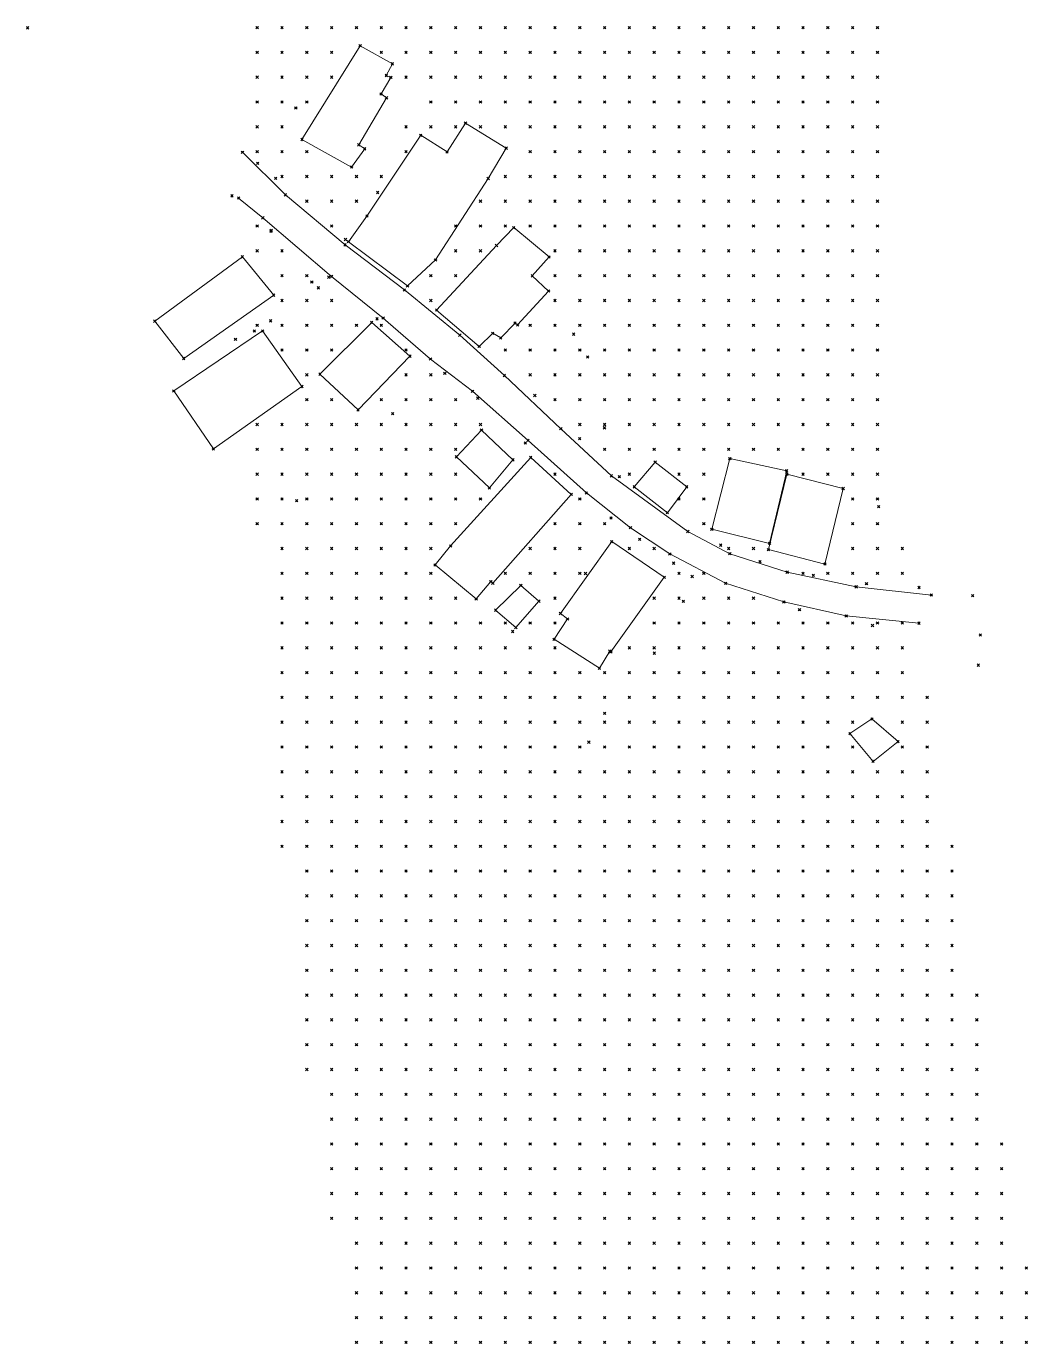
# Model space of a CAD drawing. Header units: metres. Extents: x 441556 to 446409, y 432338 to 461058.
# Drawn here: x 444667.5 to 444788.5, y 443890.8 to 444050 of the extents above; entities that cross this region are included whole.
import ezdxf

# ---------------------------------------------------------------- set-up
doc = ezdxf.new("R2010")
doc.units = ezdxf.units.M
doc.header["$MEASUREMENT"] = 0
doc.header["$PDMODE"] = 35
doc.header["$PDSIZE"] = 0.15
for name, color, linetype, lineweight in [('DTM-BRE-RevN_GRP_CONSTRUCTIE', 2, 'Continuous', 0), ('DTM-BRE-RevN_GRP_DRUM ASFALT', 2, 'Continuous', 0), ('DTM-NOK-RevN_LIDAR_co_lidar', 91, 'Continuous', 0), ('DTM-NOK-RevN_RTK', 32, 'Continuous', 0)]:
    doc.layers.add(name, color=color, linetype=linetype, lineweight=lineweight)

msp = doc.modelspace()

# ---------------------------------------------------------------- linework, layer by layer
at = {"layer": 'DTM-BRE-RevN_GRP_CONSTRUCTIE'}
for p, q in [((444707.865, 444047.701, 380.684), (444700.827, 444036.359, 379.22)), ((444711.754, 444045.5, 379.671), (444707.865, 444047.701, 380.684)), ((444711.01, 444044.104, 379.653), (444711.754, 444045.5, 379.671)), ((444710.382, 444041.861, 379.235), (444711.559, 444043.865, 379.373)), ((444711.559, 444043.865, 379.373), (444711.01, 444044.104, 379.653)), ((444707.693, 444035.707, 378.631), (444711.043, 444041.397, 379.382)), ((444711.043, 444041.397, 379.382), (444710.382, 444041.861, 379.235)), ((444718.365, 444034.857, 378.792), (444720.592, 444038.341, 379.297)), ((444720.592, 444038.341, 379.297), (444725.514, 444035.31, 378.667)), ((444700.827, 444036.359, 379.22), (444706.83, 444033.027, 378.495)), ((444708.413, 444035.238, 378.71), (444707.693, 444035.707, 378.631)), ((444708.673, 444027.098, 378.485), (444715.181, 444036.869, 379.2)), ((444715.181, 444036.869, 379.2), (444718.365, 444034.857, 378.792)), ((444706.83, 444033.027, 378.495), (444708.413, 444035.238, 378.71)), ((444725.514, 444035.31, 378.667), (444723.328, 444031.64, 378.663)), ((444723.328, 444031.64, 378.663), (444716.964, 444021.797, 377.781)), ((444706.444, 444024.005, 378.32), (444708.673, 444027.098, 378.485)), ((444724.342, 444023.549, 377.664), (444726.423, 444025.698, 378.181)), ((444726.423, 444025.698, 378.181), (444730.694, 444022.152, 377.404)), ((444713.572, 444018.646, 377.809), (444706.444, 444024.005, 378.32)), ((444717.103, 444015.737, 377.542), (444724.342, 444023.549, 377.664)), ((444693.615, 444022.18, 377.437), (444683.038, 444014.396, 376.993)), ((444697.404, 444017.546, 377.268), (444693.615, 444022.18, 377.437)), ((444716.964, 444021.797, 377.781), (444713.572, 444018.646, 377.809)), ((444730.694, 444022.152, 377.404), (444728.667, 444019.868, 377.539)), ((444728.667, 444019.868, 377.539), (444730.632, 444018.039, 377.434)), ((444686.534, 444009.88, 376.783), (444697.404, 444017.546, 377.268)), ((444730.632, 444018.039, 377.434), (444726.895, 444013.94, 377.506)), ((444722.248, 444011.34, 377.38), (444717.103, 444015.737, 377.542)), ((444683.038, 444014.396, 376.993), (444686.534, 444009.88, 376.783)), ((444709.249, 444014.246, 377.434), (444702.998, 444007.991, 377.173)), ((444713.879, 444010.17, 377.406), (444709.249, 444014.246, 377.434)), ((444726.574, 444014.166, 377.275), (444724.85, 444012.367, 377.579)), ((444726.895, 444013.94, 377.506), (444726.574, 444014.166, 377.275)), ((444696.07, 444013.207, 377.316), (444685.341, 444005.955, 376.88)), ((444700.826, 444006.489, 377.151), (444696.07, 444013.207, 377.316)), ((444723.879, 444012.924, 377.621), (444722.248, 444011.34, 377.38)), ((444724.85, 444012.367, 377.579), (444723.879, 444012.924, 377.621)), ((444707.601, 444003.665, 376.909), (444713.879, 444010.17, 377.406)), ((444702.998, 444007.991, 377.173), (444707.601, 444003.665, 376.909)), ((444685.341, 444005.955, 376.88), (444690.12, 443998.94, 376.353)), ((444690.12, 443998.94, 376.353), (444700.826, 444006.489, 377.151)), ((444719.491, 443997.996, 376.483), (444722.523, 444001.226, 376.971)), ((444722.523, 444001.226, 376.971), (444726.329, 443997.623, 376.471)), ((444718.797, 443987.221, 376.053), (444728.475, 443997.918, 377.157)), ((444723.482, 443994.227, 376.596), (444719.491, 443997.996, 376.483)), ((444726.329, 443997.623, 376.471), (444723.482, 443994.227, 376.596)), ((444728.475, 443997.918, 377.157), (444733.38, 443993.45, 377.007)), ((444750.374, 443989.227, 377.323), (444752.542, 443997.779, 379.493)), ((444752.542, 443997.779, 379.493), (444759.412, 443996.303, 380.193)), ((444740.988, 443994.367, 377.973), (444743.515, 443997.35, 378.941)), ((444743.515, 443997.35, 378.941), (444747.33, 443994.359, 377.445)), ((444757.196, 443986.776, 377.24), (444759.43, 443995.903, 378.845)), ((444759.412, 443996.303, 380.193), (444757.349, 443987.529, 377.434)), ((444759.43, 443995.903, 378.845), (444766.236, 443994.163, 377.453)), ((444744.994, 443991.236, 377.261), (444740.988, 443994.367, 377.973)), ((444747.33, 443994.359, 377.445), (444744.994, 443991.236, 377.261)), ((444733.38, 443993.45, 377.007), (444723.888, 443982.722, 375.534)), ((444766.236, 443994.163, 377.453), (444764.039, 443985.03, 376.735)), ((444757.349, 443987.529, 377.434), (444750.374, 443989.227, 377.323)), ((444716.914, 443984.923, 375.635), (444718.797, 443987.221, 376.053)), ((444732.069, 443979.048, 376.47), (444738.262, 443987.742, 376.959)), ((444738.262, 443987.742, 376.959), (444744.616, 443983.426, 376.218)), ((444764.039, 443985.03, 376.735), (444757.196, 443986.776, 377.24)), ((444721.875, 443980.806, 375.33), (444716.914, 443984.923, 375.635)), ((444744.616, 443983.426, 376.218), (444738.165, 443974.4, 375.268)), ((444723.649, 443982.907, 375.333), (444721.875, 443980.806, 375.33)), ((444723.888, 443982.722, 375.534), (444723.649, 443982.907, 375.333)), ((444727.276, 443982.446, 375.536), (444724.235, 443979.457, 375.23)), ((444729.456, 443980.546, 375.66), (444727.276, 443982.446, 375.536)), ((444726.679, 443977.352, 375.704), (444729.456, 443980.546, 375.66)), ((444724.235, 443979.457, 375.23), (444726.679, 443977.352, 375.704)), ((444731.294, 443975.933, 376.223), (444732.924, 443978.387, 376.826)), ((444732.924, 443978.387, 376.826), (444732.069, 443979.048, 376.47)), ((444736.774, 443972.425, 375.519), (444731.294, 443975.933, 376.223)), ((444738.034, 443974.496, 375.268), (444736.774, 443972.425, 375.519)), ((444738.165, 443974.4, 375.268), (444738.034, 443974.496, 375.268)), ((444767.059, 443964.528, 375.663), (444769.724, 443966.305, 375.626)), ((444769.724, 443966.305, 375.626), (444772.87, 443963.564, 375.209)), ((444769.847, 443961.172, 375.434), (444767.059, 443964.528, 375.663)), ((444772.87, 443963.564, 375.209), (444769.847, 443961.172, 375.434))]:
    msp.add_line(p, q, dxfattribs=at)
at = {"layer": 'DTM-BRE-RevN_GRP_DRUM ASFALT'}
for p, q in [((444698.822, 444029.663, 378.072), (444693.636, 444034.816, 378.925)), ((444693.162, 444029.275, 377.715), (444696.095, 444026.883, 377.865)), ((444706.032, 444023.629, 378.289), (444698.822, 444029.663, 378.072)), ((444696.095, 444026.883, 377.865), (444704.411, 444019.808, 377.453)), ((444713.205, 444018.171, 377.698), (444706.032, 444023.629, 378.289)), ((444704.411, 444019.808, 377.453), (444710.642, 444014.774, 377.386)), ((444719.9, 444012.699, 377.554), (444713.205, 444018.171, 377.698)), ((444710.642, 444014.774, 377.386), (444716.357, 444009.816, 377.338)), ((444725.29, 444007.833, 377.405), (444719.9, 444012.699, 377.554)), ((444716.357, 444009.816, 377.338), (444721.443, 444005.92, 377.426)), ((444732.117, 444001.395, 377.298), (444725.29, 444007.833, 377.405)), ((444721.443, 444005.92, 377.426), (444728.151, 443999.983, 377.265)), ((444738.223, 443995.688, 377.096), (444732.117, 444001.395, 377.298)), ((444728.151, 443999.983, 377.265), (444735.201, 443993.629, 377.001)), ((444747.462, 443988.967, 377.023), (444738.223, 443995.688, 377.096)), ((444735.201, 443993.629, 377.001), (444740.54, 443989.424, 376.963)), ((444740.54, 443989.424, 376.963), (444745.286, 443986.249, 376.863)), ((444752.537, 443986.28, 377.351), (444747.462, 443988.967, 377.023)), ((444745.286, 443986.249, 376.863), (444752.032, 443982.699, 376.848)), ((444759.466, 443984.039, 376.663), (444752.537, 443986.28, 377.351)), ((444767.81, 443982.282, 376.574), (444759.466, 443984.039, 376.663)), ((444752.032, 443982.699, 376.848), (444759.064, 443980.449, 376.796)), ((444776.904, 443981.278, 376.697), (444767.81, 443982.282, 376.574)), ((444759.064, 443980.449, 376.796), (444766.606, 443978.758, 376.485)), ((444766.606, 443978.758, 376.485), (444775.406, 443977.888, 376.153))]:
    msp.add_line(p, q, dxfattribs=at)
at = {"layer": 'DTM-NOK-RevN_LIDAR_co_lidar'}
for p in [(444695.41, 444049.888, 380.837), (444698.409, 444049.888, 380.774), (444701.409, 444049.888, 380.772), (444704.408, 444049.888, 380.788), (444707.407, 444049.888, 380.688), (444710.407, 444049.888, 380.352), (444713.406, 444049.888, 380.24), (444716.406, 444049.888, 380.536), (444719.405, 444049.888, 381.041), (444722.404, 444049.888, 381.617), (444725.404, 444049.888, 382.082), (444728.403, 444049.888, 383.184), (444731.402, 444049.888, 386.802), (444734.402, 444049.888, 392.014), (444737.401, 444049.888, 395.03), (444740.4, 444049.888, 397.066), (444743.4, 444049.888, 399.242), (444746.399, 444049.888, 400.539), (444749.398, 444049.888, 400.812), (444752.398, 444049.888, 401.437), (444755.397, 444049.888, 403.556), (444758.396, 444049.888, 409.058), (444761.396, 444049.888, 413.706), (444764.395, 444049.888, 417.267), (444767.394, 444049.888, 420.739), (444770.394, 444049.888, 423.262), (444695.41, 444046.889, 380.413), (444698.409, 444046.889, 380.345), (444701.409, 444046.889, 380.378), (444704.408, 444046.889, 380.355), (444710.407, 444046.889, 379.91), (444713.406, 444046.889, 379.804), (444716.406, 444046.889, 379.947), (444719.405, 444046.889, 380.222), (444722.404, 444046.889, 380.52), (444725.404, 444046.889, 380.971), (444728.403, 444046.889, 382.509), (444731.402, 444046.889, 386.496), (444734.402, 444046.889, 391.552), (444737.401, 444046.889, 393.905), (444740.4, 444046.889, 395.39), (444743.4, 444046.889, 396.979), (444746.399, 444046.889, 397.694), (444749.398, 444046.889, 398.235), (444752.398, 444046.889, 399.723), (444755.397, 444046.889, 402.12), (444758.396, 444046.889, 407.423), (444761.396, 444046.889, 412.426), (444764.395, 444046.889, 416.174), (444767.394, 444046.889, 418.819), (444770.394, 444046.889, 421.35), (444695.41, 444043.89, 380.019), (444698.409, 444043.89, 380.013), (444701.409, 444043.89, 379.982), (444704.408, 444043.89, 379.995), (444713.406, 444043.89, 379.552), (444716.406, 444043.89, 379.594), (444719.405, 444043.89, 379.656), (444722.404, 444043.89, 379.726), (444725.404, 444043.89, 380.254), (444728.403, 444043.89, 382.185), (444731.402, 444043.89, 385.9), (444734.402, 444043.89, 389.848), (444737.401, 444043.89, 392.099), (444740.4, 444043.89, 392.888), (444743.4, 444043.89, 393.98), (444746.399, 444043.89, 395.069), (444749.398, 444043.89, 396.211), (444752.398, 444043.89, 398.498), (444755.397, 444043.89, 401.069), (444758.396, 444043.89, 405.306), (444761.396, 444043.89, 410.234), (444764.395, 444043.89, 413.725), (444767.394, 444043.89, 416.557), (444770.394, 444043.89, 419.349), (444695.41, 444040.89, 379.618), (444698.409, 444040.89, 379.631), (444701.409, 444040.89, 379.637), (444716.406, 444040.89, 379.35), (444719.405, 444040.89, 379.46), (444722.404, 444040.89, 379.495), (444725.404, 444040.89, 379.858), (444728.403, 444040.89, 381.456), (444731.402, 444040.89, 384.212), (444734.402, 444040.89, 387.201), (444737.401, 444040.89, 389.553), (444740.4, 444040.89, 389.984), (444743.4, 444040.89, 391.157), (444746.399, 444040.89, 393.05), (444749.398, 444040.89, 395.158), (444752.398, 444040.89, 398.169), (444755.397, 444040.89, 400.845), (444758.396, 444040.89, 404.068), (444761.396, 444040.89, 408.604), (444764.395, 444040.89, 412.018), (444767.394, 444040.89, 414.747), (444770.394, 444040.89, 417.193), (444695.41, 444037.891, 379.106), (444698.409, 444037.891, 379.076), (444713.406, 444037.891, 379.106), (444716.406, 444037.891, 379.161), (444719.405, 444037.891, 379.152), (444722.404, 444037.891, 379.081), (444725.404, 444037.891, 379.401), (444728.403, 444037.891, 380.631), (444731.402, 444037.891, 382.596), (444734.402, 444037.891, 384.983), (444737.401, 444037.891, 386.99), (444740.4, 444037.891, 388.026), (444743.4, 444037.891, 389.625), (444746.399, 444037.891, 392.093), (444749.398, 444037.891, 394.878), (444752.398, 444037.891, 398.393), (444755.397, 444037.891, 401.364), (444758.396, 444037.891, 404.604), (444761.396, 444037.891, 408.004), (444764.395, 444037.891, 411.381), (444767.394, 444037.891, 413.454), (444770.394, 444037.891, 415.236), (444695.41, 444034.892, 378.584), (444698.409, 444034.892, 378.601), (444701.409, 444034.892, 378.748), (444713.406, 444034.892, 378.914), (444728.403, 444034.892, 380.097), (444731.402, 444034.892, 381.848), (444734.402, 444034.892, 383.709), (444737.401, 444034.892, 385.482), (444740.4, 444034.892, 387.013), (444743.4, 444034.892, 389.115), (444746.399, 444034.892, 392.301), (444749.398, 444034.892, 395.374), (444752.398, 444034.892, 398.352), (444755.397, 444034.892, 401.77), (444758.396, 444034.892, 405.383), (444761.396, 444034.892, 408.166), (444764.395, 444034.892, 410.148), (444767.394, 444034.892, 411.966), (444770.394, 444034.892, 413.42), (444698.409, 444031.892, 378.208), (444701.409, 444031.892, 378.329), (444704.408, 444031.892, 378.466), (444707.407, 444031.892, 378.486), (444710.407, 444031.892, 378.582), (444725.404, 444031.892, 378.665), (444728.403, 444031.892, 379.57), (444731.402, 444031.892, 381.347), (444734.402, 444031.892, 383.008), (444737.401, 444031.892, 384.458), (444740.4, 444031.892, 386.422), (444743.4, 444031.892, 389.321), (444746.399, 444031.892, 393.224), (444749.398, 444031.892, 397.101), (444752.398, 444031.892, 399.19), (444755.397, 444031.892, 401.95), (444758.396, 444031.892, 405.346), (444761.396, 444031.892, 407.437), (444764.395, 444031.892, 408.678), (444767.394, 444031.892, 410.131), (444770.394, 444031.892, 411.293), (444701.409, 444028.893, 378.082), (444704.408, 444028.893, 378.215), (444707.407, 444028.893, 378.314), (444722.404, 444028.893, 378.094), (444725.404, 444028.893, 378.281), (444728.403, 444028.893, 378.871), (444731.402, 444028.893, 379.875), (444734.402, 444028.893, 381.558), (444737.401, 444028.893, 383.626), (444740.4, 444028.893, 386.391), (444743.4, 444028.893, 389.612), (444746.399, 444028.893, 392.274), (444749.398, 444028.893, 399.187), (444752.398, 444028.893, 400.58), (444755.397, 444028.893, 402.501), (444758.396, 444028.893, 404.384), (444761.396, 444028.893, 405.775), (444764.395, 444028.893, 406.751), (444767.394, 444028.893, 407.83), (444770.394, 444028.893, 408.912), (444695.41, 444025.894, 377.754), (444704.408, 444025.894, 378.091), (444719.405, 444025.894, 377.941), (444722.404, 444025.894, 377.832), (444725.404, 444025.894, 377.989), (444728.403, 444025.894, 378.184), (444731.402, 444025.894, 378.55), (444734.402, 444025.894, 380.537), (444737.401, 444025.894, 383.559), (444740.4, 444025.894, 386.456), (444743.4, 444025.894, 389.085), (444746.399, 444025.894, 392.591), (444749.398, 444025.894, 399.542), (444752.398, 444025.894, 400.939), (444755.397, 444025.894, 402.066), (444758.396, 444025.894, 403.048), (444761.396, 444025.894, 403.754), (444764.395, 444025.894, 404.665), (444767.394, 444025.894, 405.66), (444770.394, 444025.894, 406.644), (444695.41, 444022.894, 377.508), (444698.409, 444022.894, 377.539), (444719.405, 444022.894, 377.684), (444722.404, 444022.894, 377.662), (444731.402, 444022.894, 378.252), (444734.402, 444022.894, 380.751), (444737.401, 444022.894, 384.334), (444740.4, 444022.894, 385.948), (444743.4, 444022.894, 388.14), (444746.399, 444022.894, 393.33), (444749.398, 444022.894, 398.416), (444752.398, 444022.894, 399.507), (444755.397, 444022.894, 400.13), (444758.396, 444022.894, 400.9), (444761.396, 444022.894, 401.446), (444764.395, 444022.894, 402.593), (444767.394, 444022.894, 403.297), (444770.394, 444022.894, 404.183), (444698.409, 444019.895, 377.222), (444701.409, 444019.895, 377.393), (444716.406, 444019.895, 377.618), (444719.405, 444019.895, 377.567), (444731.402, 444019.895, 377.772), (444734.402, 444019.895, 380.21), (444737.401, 444019.895, 386.177), (444740.4, 444019.895, 386.613), (444743.4, 444019.895, 387.882), (444746.399, 444019.895, 396.362), (444749.398, 444019.895, 396.594), (444752.398, 444019.895, 397.31), (444755.397, 444019.895, 397.705), (444758.396, 444019.895, 398.25), (444761.396, 444019.895, 399.001), (444764.395, 444019.895, 399.791), (444767.394, 444019.895, 400.649), (444770.394, 444019.895, 401.782), (444698.409, 444016.896, 377.28), (444701.409, 444016.896, 377.269), (444704.408, 444016.896, 377.384), (444716.406, 444016.896, 377.522), (444731.402, 444016.896, 379.59), (444734.402, 444016.896, 382.689), (444737.401, 444016.896, 384.507), (444740.4, 444016.896, 385.806), (444743.4, 444016.896, 386.807), (444746.399, 444016.896, 391.813), (444749.398, 444016.896, 394.573), (444752.398, 444016.896, 394.955), (444755.397, 444016.896, 395.146), (444758.396, 444016.896, 395.746), (444761.396, 444016.896, 396.239), (444764.395, 444016.896, 397.279), (444767.394, 444016.896, 398.045), (444770.394, 444016.896, 399.205), (444695.41, 444013.896, 377.104), (444698.409, 444013.896, 377.14), (444701.409, 444013.896, 377.124), (444704.408, 444013.896, 377.214), (444707.407, 444013.896, 377.357), (444710.407, 444013.896, 377.43), (444728.403, 444013.896, 377.58), (444731.402, 444013.896, 378.633), (444734.402, 444013.896, 380.707), (444737.401, 444013.896, 382.808), (444740.4, 444013.896, 385.287), (444743.4, 444013.896, 386.405), (444746.399, 444013.896, 392.518), (444749.398, 444013.896, 392.577), (444752.398, 444013.896, 392.641), (444755.397, 444013.896, 392.682), (444758.396, 444013.896, 392.926), (444761.396, 444013.896, 393.543), (444764.395, 444013.896, 394.559), (444767.394, 444013.896, 395.4), (444770.394, 444013.896, 396.953), (444698.409, 444010.897, 377.121), (444701.409, 444010.897, 377.114), (444704.408, 444010.897, 377.178), (444713.406, 444010.897, 377.389), (444725.404, 444010.897, 377.36), (444728.403, 444010.897, 377.326), (444731.402, 444010.897, 377.526), (444734.402, 444010.897, 378.398), (444737.401, 444010.897, 380.137), (444740.4, 444010.897, 383.151), (444743.4, 444010.897, 385.468), (444746.399, 444010.897, 390.51), (444749.398, 444010.897, 390.512), (444752.398, 444010.897, 390.538), (444755.397, 444010.897, 390.617), (444758.396, 444010.897, 390.633), (444761.396, 444010.897, 390.872), (444764.395, 444010.897, 391.455), (444767.394, 444010.897, 392.371), (444770.394, 444010.897, 393.897), (444701.409, 444007.898, 377.135), (444713.406, 444007.898, 377.233), (444716.406, 444007.898, 377.199), (444728.403, 444007.898, 377.389), (444731.402, 444007.898, 377.305), (444734.402, 444007.898, 377.452), (444737.401, 444007.898, 378.079), (444740.4, 444007.898, 379.601), (444743.4, 444007.898, 383.797), (444746.399, 444007.898, 387.147), (444749.398, 444007.898, 388.276), (444752.398, 444007.898, 388.137), (444755.397, 444007.898, 387.987), (444758.396, 444007.898, 387.986), (444761.396, 444007.898, 388.409), (444764.395, 444007.898, 389.204), (444767.394, 444007.898, 390.094), (444770.394, 444007.898, 391.258), (444701.409, 444004.898, 377.105), (444704.408, 444004.898, 376.992), (444710.407, 444004.898, 377.063), (444713.406, 444004.898, 377.093), (444716.406, 444004.898, 377.082), (444719.405, 444004.898, 377.135), (444731.402, 444004.898, 377.251), (444734.402, 444004.898, 377.317), (444737.401, 444004.898, 377.768), (444740.4, 444004.898, 379.656), (444743.4, 444004.898, 385.219), (444746.399, 444004.898, 385.796), (444749.398, 444004.898, 385.93), (444752.398, 444004.898, 385.864), (444755.397, 444004.898, 385.57), (444758.396, 444004.898, 385.724), (444761.396, 444004.898, 386.315), (444764.395, 444004.898, 387.001), (444767.394, 444004.898, 387.859), (444770.394, 444004.898, 388.713), (444695.41, 444001.899, 376.78), (444698.409, 444001.899, 376.808), (444701.409, 444001.899, 376.742), (444704.408, 444001.899, 376.644), (444707.407, 444001.899, 376.749), (444710.407, 444001.899, 376.937), (444713.406, 444001.899, 377.022), (444716.406, 444001.899, 376.954), (444719.405, 444001.899, 376.905), (444722.404, 444001.899, 377.009), (444734.402, 444001.899, 377.31), (444737.401, 444001.899, 377.671), (444740.4, 444001.899, 379.285), (444743.4, 444001.899, 383.598), (444746.399, 444001.899, 383.642), (444749.398, 444001.899, 383.751), (444752.398, 444001.899, 383.565), (444755.397, 444001.899, 383.541), (444758.396, 444001.899, 384.013), (444761.396, 444001.899, 384.458), (444764.395, 444001.899, 385.069), (444767.394, 444001.899, 385.643), (444770.394, 444001.899, 386.51), (444695.41, 443998.9, 376.426), (444698.409, 443998.9, 376.39), (444701.409, 443998.9, 376.356), (444704.408, 443998.9, 376.43), (444707.407, 443998.9, 376.58), (444710.407, 443998.9, 376.775), (444713.406, 443998.9, 376.849), (444716.406, 443998.9, 376.687), (444719.405, 443998.9, 376.62), (444737.401, 443998.9, 377.303), (444740.4, 443998.9, 378.301), (444743.4, 443998.9, 381.483), (444746.399, 443998.9, 381.488), (444749.398, 443998.9, 381.261), (444752.398, 443998.9, 380.974), (444755.397, 443998.9, 381.46), (444758.396, 443998.9, 382.286), (444761.396, 443998.9, 382.642), (444764.395, 443998.9, 382.789), (444767.394, 443998.9, 382.906), (444770.394, 443998.9, 384.001), (444695.41, 443995.9, 376.143), (444698.409, 443995.9, 376.112), (444701.409, 443995.9, 376.161), (444704.408, 443995.9, 376.167), (444707.407, 443995.9, 376.444), (444710.407, 443995.9, 376.676), (444713.406, 443995.9, 376.642), (444716.406, 443995.9, 376.498), (444719.405, 443995.9, 376.449), (444731.402, 443995.9, 377.147), (444740.4, 443995.9, 377.557), (444746.399, 443995.9, 378.596), (444749.398, 443995.9, 378.478), (444761.396, 443995.9, 379.338), (444764.395, 443995.9, 379.32), (444767.394, 443995.9, 380.169), (444770.394, 443995.9, 381.152), (444695.41, 443992.901, 376.074), (444698.409, 443992.901, 376.064), (444701.409, 443992.901, 375.991), (444704.408, 443992.901, 375.997), (444707.407, 443992.901, 376.149), (444710.407, 443992.901, 376.373), (444713.406, 443992.901, 376.374), (444716.406, 443992.901, 376.332), (444719.405, 443992.901, 376.336), (444722.404, 443992.901, 376.402), (444734.402, 443992.901, 377.004), (444746.399, 443992.901, 377.401), (444749.398, 443992.901, 377.323), (444767.394, 443992.901, 377.874), (444770.394, 443992.901, 378.8), (444695.41, 443989.901, 376.066), (444698.409, 443989.901, 375.963), (444701.409, 443989.901, 375.765), (444704.408, 443989.901, 375.79), (444707.407, 443989.901, 375.851), (444710.407, 443989.901, 375.914), (444713.406, 443989.901, 376.026), (444716.406, 443989.901, 376.201), (444719.405, 443989.901, 376.287), (444731.402, 443989.901, 376.569), (444734.402, 443989.901, 376.76), (444737.401, 443989.901, 376.927), (444749.398, 443989.901, 377.115), (444767.394, 443989.901, 376.945), (444770.394, 443989.901, 377.702), (444698.409, 443986.902, 375.859), (444701.409, 443986.902, 375.706), (444704.408, 443986.902, 375.668), (444707.407, 443986.902, 375.641), (444710.407, 443986.902, 375.624), (444713.406, 443986.902, 375.78), (444716.406, 443986.902, 375.949), (444728.403, 443986.902, 375.843), (444731.402, 443986.902, 376.041), (444734.402, 443986.902, 376.364), (444740.4, 443986.902, 376.903), (444743.4, 443986.902, 376.912), (444752.398, 443986.902, 377.314), (444755.397, 443986.902, 377.364), (444767.394, 443986.902, 376.873), (444770.394, 443986.902, 377.491), (444773.393, 443986.902, 377.453), (444698.409, 443983.903, 375.755), (444701.409, 443983.903, 375.702), (444704.408, 443983.903, 375.678), (444707.407, 443983.903, 375.64), (444710.407, 443983.903, 375.631), (444713.406, 443983.903, 375.645), (444716.406, 443983.903, 375.585), (444725.404, 443983.903, 375.534), (444728.403, 443983.903, 375.648), (444731.402, 443983.903, 375.806), (444734.402, 443983.903, 376.148), (444746.399, 443983.903, 376.428), (444749.398, 443983.903, 376.795), (444761.396, 443983.903, 376.745), (444764.395, 443983.903, 376.618), (444767.394, 443983.903, 376.758), (444770.394, 443983.903, 377.12), (444773.393, 443983.903, 376.928), (444698.409, 443980.903, 375.628), (444701.409, 443980.903, 375.59), (444704.408, 443980.903, 375.592), (444707.407, 443980.903, 375.63), (444710.407, 443980.903, 375.694), (444713.406, 443980.903, 375.593), (444716.406, 443980.903, 375.369), (444719.405, 443980.903, 375.266), (444731.402, 443980.903, 375.914), (444743.4, 443980.903, 376.059), (444746.399, 443980.903, 375.896), (444749.398, 443980.903, 376.645), (444752.398, 443980.903, 376.802), (444755.397, 443980.903, 376.834), (444698.409, 443977.904, 375.564), (444701.409, 443977.904, 375.474), (444704.408, 443977.904, 375.372), (444707.407, 443977.904, 375.408), (444710.407, 443977.904, 375.517), (444713.406, 443977.904, 375.449), (444716.406, 443977.904, 375.271), (444719.405, 443977.904, 375.184), (444722.404, 443977.904, 375.199), (444725.404, 443977.904, 375.328), (444728.403, 443977.904, 375.633), (444731.402, 443977.904, 376.128), (444743.4, 443977.904, 375.517), (444746.399, 443977.904, 375.727), (444749.398, 443977.904, 376.308), (444752.398, 443977.904, 376.497), (444755.397, 443977.904, 376.638), (444758.396, 443977.904, 376.64), (444761.396, 443977.904, 376.537), (444764.395, 443977.904, 376.409), (444767.394, 443977.904, 376.342), (444770.394, 443977.904, 376.309), (444773.393, 443977.904, 376.224), (444698.409, 443974.905, 375.58), (444701.409, 443974.905, 375.424), (444704.408, 443974.905, 375.202), (444707.407, 443974.905, 375.174), (444710.407, 443974.905, 375.219), (444713.406, 443974.905, 375.206), (444716.406, 443974.905, 375.195), (444719.405, 443974.905, 375.183), (444722.404, 443974.905, 375.207), (444725.404, 443974.905, 375.295), (444728.403, 443974.905, 375.46), (444731.402, 443974.905, 375.859), (444740.4, 443974.905, 375.386), (444743.4, 443974.905, 375.389), (444746.399, 443974.905, 375.513), (444749.398, 443974.905, 375.727), (444752.398, 443974.905, 375.848), (444755.397, 443974.905, 376.181), (444758.396, 443974.905, 376.382), (444761.396, 443974.905, 376.371), (444764.395, 443974.905, 376.277), (444767.394, 443974.905, 376.243), (444770.394, 443974.905, 376.238), (444773.393, 443974.905, 376.258), (444698.409, 443971.905, 375.526), (444701.409, 443971.905, 375.347), (444704.408, 443971.905, 375.146), (444707.407, 443971.905, 375.089), (444710.407, 443971.905, 375.088), (444713.406, 443971.905, 375.147), (444716.406, 443971.905, 375.267), (444719.405, 443971.905, 375.286), (444722.404, 443971.905, 375.302), (444725.404, 443971.905, 375.307), (444728.403, 443971.905, 375.187), (444731.402, 443971.905, 375.251), (444734.402, 443971.905, 375.415), (444737.401, 443971.905, 375.309), (444740.4, 443971.905, 375.296), (444743.4, 443971.905, 375.338), (444746.399, 443971.905, 375.207), (444749.398, 443971.905, 375.215), (444752.398, 443971.905, 375.23), (444755.397, 443971.905, 375.617), (444758.396, 443971.905, 376.067), (444761.396, 443971.905, 376.296), (444764.395, 443971.905, 376.178), (444767.394, 443971.905, 376.14), (444770.394, 443971.905, 376.165), (444773.393, 443971.905, 376.229), (444698.409, 443968.906, 375.257), (444701.409, 443968.906, 375.195), (444704.408, 443968.906, 375.142), (444707.407, 443968.906, 375.083), (444710.407, 443968.906, 375.039), (444713.406, 443968.906, 375.145), (444716.406, 443968.906, 375.315), (444719.405, 443968.906, 375.333), (444722.404, 443968.906, 375.211), (444725.404, 443968.906, 375.1), (444728.403, 443968.906, 375.059), (444731.402, 443968.906, 375.124), (444734.402, 443968.906, 375.262), (444737.401, 443968.906, 375.298), (444740.4, 443968.906, 375.329), (444743.4, 443968.906, 375.278), (444746.399, 443968.906, 375.138), (444749.398, 443968.906, 374.981), (444752.398, 443968.906, 374.912), (444755.397, 443968.906, 375.14), (444758.396, 443968.906, 375.559), (444761.396, 443968.906, 376.088), (444764.395, 443968.906, 376.029), (444767.394, 443968.906, 375.883), (444770.394, 443968.906, 375.867), (444773.393, 443968.906, 375.778), (444776.392, 443968.906, 375.551), (444698.409, 443965.907, 374.911), (444701.409, 443965.907, 375.12), (444704.408, 443965.907, 375.123), (444707.407, 443965.907, 375.01), (444710.407, 443965.907, 374.962), (444713.406, 443965.907, 375.111), (444716.406, 443965.907, 375.213), (444719.405, 443965.907, 375.145), (444722.404, 443965.907, 374.97), (444725.404, 443965.907, 374.905), (444728.403, 443965.907, 375.056), (444731.402, 443965.907, 375.198), (444734.402, 443965.907, 375.298), (444737.401, 443965.907, 375.302), (444740.4, 443965.907, 375.228), (444743.4, 443965.907, 375.034), (444746.399, 443965.907, 374.993), (444749.398, 443965.907, 374.863), (444752.398, 443965.907, 374.815), (444755.397, 443965.907, 374.852), (444758.396, 443965.907, 374.962), (444761.396, 443965.907, 375.592), (444764.395, 443965.907, 375.783), (444767.394, 443965.907, 375.681), (444773.393, 443965.907, 375.367), (444776.392, 443965.907, 375.305), (444698.409, 443962.907, 374.486), (444701.409, 443962.907, 374.917), (444704.408, 443962.907, 374.994), (444707.407, 443962.907, 374.992), (444710.407, 443962.907, 374.912), (444713.406, 443962.907, 375.068), (444716.406, 443962.907, 375.236), (444719.405, 443962.907, 375.028), (444722.404, 443962.907, 374.827), (444725.404, 443962.907, 374.954), (444728.403, 443962.907, 375.157), (444731.402, 443962.907, 375.295), (444734.402, 443962.907, 375.292), (444737.401, 443962.907, 375.182), (444740.4, 443962.907, 375.051), (444743.4, 443962.907, 374.901), (444746.399, 443962.907, 374.905), (444749.398, 443962.907, 374.816), (444752.398, 443962.907, 374.806), (444755.397, 443962.907, 374.821), (444758.396, 443962.907, 374.688), (444761.396, 443962.907, 374.912), (444764.395, 443962.907, 375.365), (444767.394, 443962.907, 375.457), (444773.393, 443962.907, 375.167), (444776.392, 443962.907, 375.222), (444698.409, 443959.908, 374.225), (444701.409, 443959.908, 374.267), (444704.408, 443959.908, 374.535), (444707.407, 443959.908, 374.873), (444710.407, 443959.908, 374.92), (444713.406, 443959.908, 375.01), (444716.406, 443959.908, 375.125), (444719.405, 443959.908, 374.969), (444722.404, 443959.908, 374.944), (444725.404, 443959.908, 375.188), (444728.403, 443959.908, 375.263), (444731.402, 443959.908, 375.199), (444734.402, 443959.908, 375.093), (444737.401, 443959.908, 375.017), (444740.4, 443959.908, 374.836), (444743.4, 443959.908, 374.788), (444746.399, 443959.908, 374.805), (444749.398, 443959.908, 374.72), (444752.398, 443959.908, 374.643), (444755.397, 443959.908, 374.691), (444758.396, 443959.908, 374.624), (444761.396, 443959.908, 374.486), (444764.395, 443959.908, 374.758), (444767.394, 443959.908, 375.145), (444770.394, 443959.908, 375.214), (444773.393, 443959.908, 375.052), (444776.392, 443959.908, 375.057), (444698.409, 443956.909, 374.18), (444701.409, 443956.909, 373.918), (444704.408, 443956.909, 373.963), (444707.407, 443956.909, 374.552), (444710.407, 443956.909, 374.735), (444713.406, 443956.909, 374.518), (444716.406, 443956.909, 374.49), (444719.405, 443956.909, 374.788), (444722.404, 443956.909, 375.108), (444725.404, 443956.909, 375.264), (444728.403, 443956.909, 375.248), (444731.402, 443956.909, 375.078), (444734.402, 443956.909, 374.955), (444737.401, 443956.909, 374.831), (444740.4, 443956.909, 374.719), (444743.4, 443956.909, 374.739), (444746.399, 443956.909, 374.783), (444749.398, 443956.909, 374.746), (444752.398, 443956.909, 374.595), (444755.397, 443956.909, 374.528), (444758.396, 443956.909, 374.419), (444761.396, 443956.909, 374.306), (444764.395, 443956.909, 374.381), (444767.394, 443956.909, 374.846), (444770.394, 443956.909, 375.108), (444773.393, 443956.909, 375.046), (444776.392, 443956.909, 374.918), (444698.409, 443953.909, 375.379), (444701.409, 443953.909, 374.254), (444704.408, 443953.909, 373.821), (444707.407, 443953.909, 373.737), (444710.407, 443953.909, 373.744), (444713.406, 443953.909, 373.988), (444716.406, 443953.909, 374.362), (444719.405, 443953.909, 374.656), (444722.404, 443953.909, 374.977), (444725.404, 443953.909, 375.26), (444728.403, 443953.909, 375.249), (444731.402, 443953.909, 375.088), (444734.402, 443953.909, 374.918), (444737.401, 443953.909, 374.692), (444740.4, 443953.909, 374.629), (444743.4, 443953.909, 374.697), (444746.399, 443953.909, 374.648), (444749.398, 443953.909, 374.569), (444752.398, 443953.909, 374.438), (444755.397, 443953.909, 374.409), (444758.396, 443953.909, 374.27), (444761.396, 443953.909, 374.21), (444764.395, 443953.909, 374.146), (444767.394, 443953.909, 374.354), (444770.394, 443953.909, 374.934), (444773.393, 443953.909, 375.069), (444776.392, 443953.909, 374.797), (444698.409, 443950.91, 376.846), (444701.409, 443950.91, 375.601), (444704.408, 443950.91, 374.355), (444707.407, 443950.91, 373.808), (444710.407, 443950.91, 373.657), (444713.406, 443950.91, 373.676), (444716.406, 443950.91, 374.057), (444719.405, 443950.91, 374.427), (444722.404, 443950.91, 374.698), (444725.404, 443950.91, 374.998), (444728.403, 443950.91, 375.088), (444731.402, 443950.91, 375.031), (444734.402, 443950.91, 374.964), (444737.401, 443950.91, 374.819), (444740.4, 443950.91, 374.595), (444743.4, 443950.91, 374.581), (444746.399, 443950.91, 374.597), (444749.398, 443950.91, 374.708), (444752.398, 443950.91, 374.361), (444755.397, 443950.91, 374.243), (444758.396, 443950.91, 374.241), (444761.396, 443950.91, 374.148), (444764.395, 443950.91, 374.149), (444767.394, 443950.91, 374.244), (444770.394, 443950.91, 374.707), (444773.393, 443950.91, 374.986), (444776.392, 443950.91, 374.841), (444779.392, 443950.91, 374.543), (444701.409, 443947.911, 377.165), (444704.408, 443947.911, 376.282), (444707.407, 443947.911, 375.562), (444710.407, 443947.911, 374.4), (444713.406, 443947.911, 373.694), (444716.406, 443947.911, 373.618), (444719.405, 443947.911, 373.626), (444722.404, 443947.911, 373.813), (444725.404, 443947.911, 374.38), (444728.403, 443947.911, 374.793), (444731.402, 443947.911, 374.805), (444734.402, 443947.911, 374.978), (444737.401, 443947.911, 374.953), (444740.4, 443947.911, 374.775), (444743.4, 443947.911, 374.691), (444746.399, 443947.911, 374.595), (444749.398, 443947.911, 374.361), (444752.398, 443947.911, 374.214), (444755.397, 443947.911, 374.15), (444758.396, 443947.911, 374.072), (444761.396, 443947.911, 374.114), (444764.395, 443947.911, 374.074), (444767.394, 443947.911, 374.115), (444770.394, 443947.911, 374.457), (444773.393, 443947.911, 374.779), (444776.392, 443947.911, 374.773), (444779.392, 443947.911, 374.542), (444701.409, 443944.911, 379.252), (444704.408, 443944.911, 378.91), (444707.407, 443944.911, 378.548), (444710.407, 443944.911, 376.959), (444713.406, 443944.911, 374.838), (444716.406, 443944.911, 373.694), (444719.405, 443944.911, 373.404), (444722.404, 443944.911, 373.328), (444725.404, 443944.911, 373.44), (444728.403, 443944.911, 373.863), (444731.402, 443944.911, 374.481), (444734.402, 443944.911, 374.786), (444737.401, 443944.911, 374.876), (444740.4, 443944.911, 374.859), (444743.4, 443944.911, 374.814), (444746.399, 443944.911, 374.49), (444749.398, 443944.911, 374.346), (444752.398, 443944.911, 374.341), (444755.397, 443944.911, 374.41), (444758.396, 443944.911, 374.247), (444761.396, 443944.911, 374.086), (444764.395, 443944.911, 374.146), (444767.394, 443944.911, 374.103), (444770.394, 443944.911, 374.167), (444773.393, 443944.911, 374.362), (444776.392, 443944.911, 374.605), (444779.392, 443944.911, 374.488), (444701.409, 443941.912, 381.788), (444704.408, 443941.912, 381.672), (444707.407, 443941.912, 380.705), (444710.407, 443941.912, 379.046), (444713.406, 443941.912, 376.628), (444716.406, 443941.912, 374.664), (444719.405, 443941.912, 373.711), (444722.404, 443941.912, 373.306), (444725.404, 443941.912, 373.175), (444728.403, 443941.912, 373.246), (444731.402, 443941.912, 373.602), (444734.402, 443941.912, 374.085), (444737.401, 443941.912, 374.385), (444740.4, 443941.912, 374.636), (444743.4, 443941.912, 374.744), (444746.399, 443941.912, 374.598), (444749.398, 443941.912, 374.526), (444752.398, 443941.912, 374.417), (444755.397, 443941.912, 374.416), (444758.396, 443941.912, 374.166), (444761.396, 443941.912, 374.085), (444764.395, 443941.912, 374.16), (444767.394, 443941.912, 374.164), (444770.394, 443941.912, 374.215), (444773.393, 443941.912, 374.177), (444776.392, 443941.912, 374.446), (444779.392, 443941.912, 374.472), (444701.409, 443938.913, 384.641), (444704.408, 443938.913, 384.026), (444707.407, 443938.913, 382.618), (444710.407, 443938.913, 380.659), (444713.406, 443938.913, 378.451), (444716.406, 443938.913, 376.328), (444719.405, 443938.913, 374.705), (444722.404, 443938.913, 373.762), (444725.404, 443938.913, 373.277), (444728.403, 443938.913, 373.04), (444731.402, 443938.913, 373.093), (444734.402, 443938.913, 373.418), (444737.401, 443938.913, 373.847), (444740.4, 443938.913, 374.053), (444743.4, 443938.913, 374.154), (444746.399, 443938.913, 374.082), (444749.398, 443938.913, 374.167), (444752.398, 443938.913, 374.161), (444755.397, 443938.913, 374.097), (444758.396, 443938.913, 374.085), (444761.396, 443938.913, 374.092), (444764.395, 443938.913, 374.035), (444767.394, 443938.913, 374.058), (444770.394, 443938.913, 374.148), (444773.393, 443938.913, 374.053), (444776.392, 443938.913, 374.094), (444779.392, 443938.913, 374.304), (444701.409, 443935.913, 387.341), (444704.408, 443935.913, 386.476), (444707.407, 443935.913, 384.887), (444710.407, 443935.913, 382.784), (444713.406, 443935.913, 380.4), (444716.406, 443935.913, 378.088), (444719.405, 443935.913, 376.157), (444722.404, 443935.913, 374.852), (444725.404, 443935.913, 373.965), (444728.403, 443935.913, 373.232), (444731.402, 443935.913, 372.931), (444734.402, 443935.913, 372.938), (444737.401, 443935.913, 373.182), (444740.4, 443935.913, 373.585), (444743.4, 443935.913, 373.594), (444746.399, 443935.913, 373.56), (444749.398, 443935.913, 373.661), (444752.398, 443935.913, 373.707), (444755.397, 443935.913, 373.659), (444758.396, 443935.913, 373.747), (444761.396, 443935.913, 373.74), (444764.395, 443935.913, 373.737), (444767.394, 443935.913, 373.786), (444770.394, 443935.913, 373.916), (444773.393, 443935.913, 373.891), (444776.392, 443935.913, 373.784), (444779.392, 443935.913, 373.861), (444701.409, 443932.914, 389.759), (444704.408, 443932.914, 388.531), (444707.407, 443932.914, 386.759), (444710.407, 443932.914, 384.683), (444713.406, 443932.914, 382.073), (444716.406, 443932.914, 379.636), (444719.405, 443932.914, 377.824), (444722.404, 443932.914, 376.398), (444725.404, 443932.914, 374.993), (444728.403, 443932.914, 373.73), (444731.402, 443932.914, 373.118), (444734.402, 443932.914, 372.838), (444737.401, 443932.914, 372.801), (444740.4, 443932.914, 372.979), (444743.4, 443932.914, 373.257), (444746.399, 443932.914, 373.337), (444749.398, 443932.914, 373.329), (444752.398, 443932.914, 373.293), (444755.397, 443932.914, 373.174), (444758.396, 443932.914, 373.23), (444761.396, 443932.914, 373.28), (444764.395, 443932.914, 373.248), (444767.394, 443932.914, 373.16), (444770.394, 443932.914, 373.185), (444773.393, 443932.914, 372.975), (444776.392, 443932.914, 373.019), (444779.392, 443932.914, 372.963), (444782.391, 443932.914, 372.819), (444701.409, 443929.915, 391.945), (444704.408, 443929.915, 390.468), (444707.407, 443929.915, 388.464), (444710.407, 443929.915, 386.099), (444713.406, 443929.915, 383.731), (444716.406, 443929.915, 381.446), (444719.405, 443929.915, 379.343), (444722.404, 443929.915, 377.662), (444725.404, 443929.915, 376.188), (444728.403, 443929.915, 374.717), (444731.402, 443929.915, 373.721), (444734.402, 443929.915, 373.207), (444737.401, 443929.915, 372.73), (444740.4, 443929.915, 372.586), (444743.4, 443929.915, 372.654), (444746.399, 443929.915, 372.784), (444749.398, 443929.915, 372.759), (444752.398, 443929.915, 372.933), (444755.397, 443929.915, 373.013), (444758.396, 443929.915, 372.838), (444761.396, 443929.915, 372.777), (444764.395, 443929.915, 372.733), (444767.394, 443929.915, 372.37), (444770.394, 443929.915, 372.165), (444773.393, 443929.915, 371.927), (444776.392, 443929.915, 371.882), (444779.392, 443929.915, 371.766), (444782.391, 443929.915, 371.599), (444701.409, 443926.915, 393.993), (444704.408, 443926.915, 392.341), (444707.407, 443926.915, 390.087), (444710.407, 443926.915, 387.676), (444713.406, 443926.915, 385.329), (444716.406, 443926.915, 382.91), (444719.405, 443926.915, 380.666), (444722.404, 443926.915, 378.914), (444725.404, 443926.915, 377.526), (444728.403, 443926.915, 376.072), (444731.402, 443926.915, 374.889), (444734.402, 443926.915, 374.518), (444737.401, 443926.915, 373.514), (444740.4, 443926.915, 372.716), (444743.4, 443926.915, 372.404), (444746.399, 443926.915, 372.386), (444749.398, 443926.915, 372.303), (444752.398, 443926.915, 372.344), (444755.397, 443926.915, 372.33), (444758.396, 443926.915, 372.203), (444761.396, 443926.915, 372.098), (444764.395, 443926.915, 371.987), (444767.394, 443926.915, 371.787), (444770.394, 443926.915, 371.633), (444773.393, 443926.915, 371.481), (444776.392, 443926.915, 371.378), (444779.392, 443926.915, 371.318), (444782.391, 443926.915, 371.238), (444701.409, 443923.916, 395.781), (444704.408, 443923.916, 394.006), (444707.407, 443923.916, 391.546), (444710.407, 443923.916, 389.142), (444713.406, 443923.916, 386.695), (444716.406, 443923.916, 384.353), (444719.405, 443923.916, 382.495), (444722.404, 443923.916, 381.086), (444725.404, 443923.916, 380.156), (444728.403, 443923.916, 379.482), (444731.402, 443923.916, 378.389), (444734.402, 443923.916, 376.883), (444737.401, 443923.916, 375.218), (444740.4, 443923.916, 373.555), (444743.4, 443923.916, 372.892), (444746.399, 443923.916, 372.493), (444749.398, 443923.916, 372.287), (444752.398, 443923.916, 372.445), (444755.397, 443923.916, 372.25), (444758.396, 443923.916, 372.178), (444761.396, 443923.916, 371.94), (444764.395, 443923.916, 371.869), (444767.394, 443923.916, 371.809), (444770.394, 443923.916, 371.797), (444773.393, 443923.916, 371.824), (444776.392, 443923.916, 372.083), (444779.392, 443923.916, 372.159), (444782.391, 443923.916, 372.077), (444704.408, 443920.917, 395.345), (444707.407, 443920.917, 393.06), (444710.407, 443920.917, 390.689), (444713.406, 443920.917, 388.223), (444716.406, 443920.917, 386.333), (444719.405, 443920.917, 385.151), (444722.404, 443920.917, 384.075), (444725.404, 443920.917, 383.429), (444728.403, 443920.917, 383.576), (444731.402, 443920.917, 382.602), (444734.402, 443920.917, 379.424), (444737.401, 443920.917, 377.191), (444740.4, 443920.917, 375.463), (444743.4, 443920.917, 374.55), (444746.399, 443920.917, 374.047), (444749.398, 443920.917, 374.307), (444752.398, 443920.917, 374.746), (444755.397, 443920.917, 374.571), (444758.396, 443920.917, 374.096), (444761.396, 443920.917, 373.032), (444764.395, 443920.917, 372.944), (444767.394, 443920.917, 372.968), (444770.394, 443920.917, 373.01), (444773.393, 443920.917, 372.969), (444776.392, 443920.917, 373.109), (444779.392, 443920.917, 373.114), (444782.391, 443920.917, 372.98), (444704.408, 443917.917, 396.86), (444707.407, 443917.917, 394.723), (444710.407, 443917.917, 392.481), (444713.406, 443917.917, 390.441), (444716.406, 443917.917, 389.03), (444719.405, 443917.917, 388.138), (444722.404, 443917.917, 387.318), (444725.404, 443917.917, 386.876), (444728.403, 443917.917, 387.354), (444731.402, 443917.917, 387.228), (444734.402, 443917.917, 385.073), (444737.401, 443917.917, 383.358), (444740.4, 443917.917, 381.719), (444743.4, 443917.917, 381.116), (444746.399, 443917.917, 379.643), (444749.398, 443917.917, 379.59), (444752.398, 443917.917, 379.104), (444755.397, 443917.917, 377.954), (444758.396, 443917.917, 376.709), (444761.396, 443917.917, 374.821), (444764.395, 443917.917, 374.286), (444767.394, 443917.917, 374.305), (444770.394, 443917.917, 374.321), (444773.393, 443917.917, 374.105), (444776.392, 443917.917, 373.835), (444779.392, 443917.917, 373.711), (444782.391, 443917.917, 373.64), (444704.408, 443914.918, 398.617), (444707.407, 443914.918, 396.472), (444710.407, 443914.918, 394.634), (444713.406, 443914.918, 393.15), (444716.406, 443914.918, 392.163), (444719.405, 443914.918, 391.226), (444722.404, 443914.918, 391.039), (444725.404, 443914.918, 391.336), (444728.403, 443914.918, 391.288), (444731.402, 443914.918, 391.896), (444734.402, 443914.918, 392.245), (444737.401, 443914.918, 391.574), (444740.4, 443914.918, 389.669), (444743.4, 443914.918, 387.508), (444746.399, 443914.918, 385.433), (444749.398, 443914.918, 384), (444752.398, 443914.918, 382.416), (444755.397, 443914.918, 380.458), (444758.396, 443914.918, 378.95), (444761.396, 443914.918, 376.844), (444764.395, 443914.918, 375.62), (444767.394, 443914.918, 375.348), (444770.394, 443914.918, 375.198), (444773.393, 443914.918, 374.87), (444776.392, 443914.918, 374.435), (444779.392, 443914.918, 374.1), (444782.391, 443914.918, 373.914), (444785.39, 443914.918, 373.691), (444704.408, 443911.919, 400.425), (444707.407, 443911.919, 398.616), (444710.407, 443911.919, 397.283), (444713.406, 443911.919, 396.301), (444716.406, 443911.919, 395.975), (444719.405, 443911.919, 395.951), (444722.404, 443911.919, 396.158), (444725.404, 443911.919, 396.202), (444728.403, 443911.919, 395.836), (444731.402, 443911.919, 396.16), (444734.402, 443911.919, 396.561), (444737.401, 443911.919, 395.819), (444740.4, 443911.919, 393.718), (444743.4, 443911.919, 389.967), (444746.399, 443911.919, 388.352), (444749.398, 443911.919, 385.797), (444752.398, 443911.919, 384.338), (444755.397, 443911.919, 382.467), (444758.396, 443911.919, 381.072), (444761.396, 443911.919, 379.008), (444764.395, 443911.919, 377.288), (444767.394, 443911.919, 376.48), (444770.394, 443911.919, 376.066), (444773.393, 443911.919, 375.605), (444776.392, 443911.919, 375.039), (444779.392, 443911.919, 374.461), (444782.391, 443911.919, 373.961), (444785.39, 443911.919, 373.647), (444704.408, 443908.919, 403.408), (444707.407, 443908.919, 402.524), (444710.407, 443908.919, 401.263), (444713.406, 443908.919, 400.772), (444716.406, 443908.919, 401.056), (444719.405, 443908.919, 401.533), (444722.404, 443908.919, 401.159), (444725.404, 443908.919, 400.316), (444728.403, 443908.919, 400.274), (444731.402, 443908.919, 400.09), (444734.402, 443908.919, 398.995), (444737.401, 443908.919, 397.309), (444740.4, 443908.919, 395.564), (444743.4, 443908.919, 393.365), (444746.399, 443908.919, 391.346), (444749.398, 443908.919, 388.26), (444752.398, 443908.919, 386.729), (444755.397, 443908.919, 384.457), (444758.396, 443908.919, 382.697), (444761.396, 443908.919, 380.669), (444764.395, 443908.919, 378.818), (444767.394, 443908.919, 377.614), (444770.394, 443908.919, 376.967), (444773.393, 443908.919, 376.367), (444776.392, 443908.919, 375.613), (444779.392, 443908.919, 375), (444782.391, 443908.919, 374.451), (444785.39, 443908.919, 373.871), (444704.408, 443905.92, 407.88), (444707.407, 443905.92, 408.048), (444710.407, 443905.92, 406.608), (444713.406, 443905.92, 405.78), (444716.406, 443905.92, 405.903), (444719.405, 443905.92, 405.608), (444722.404, 443905.92, 405.171), (444725.404, 443905.92, 404.581), (444728.403, 443905.92, 403.59), (444731.402, 443905.92, 403.041), (444734.402, 443905.92, 401.728), (444737.401, 443905.92, 399.567), (444740.4, 443905.92, 398.172), (444743.4, 443905.92, 396.727), (444746.399, 443905.92, 394.038), (444749.398, 443905.92, 390.893), (444752.398, 443905.92, 388.463), (444755.397, 443905.92, 385.681), (444758.396, 443905.92, 383.406), (444761.396, 443905.92, 381.512), (444764.395, 443905.92, 379.92), (444767.394, 443905.92, 378.827), (444770.394, 443905.92, 378.162), (444773.393, 443905.92, 377.478), (444776.392, 443905.92, 376.615), (444779.392, 443905.92, 375.902), (444782.391, 443905.92, 375.501), (444785.39, 443905.92, 374.885), (444707.407, 443902.921, 412.122), (444710.407, 443902.921, 410.839), (444713.406, 443902.921, 409.41), (444716.406, 443902.921, 409.105), (444719.405, 443902.921, 409.863), (444722.404, 443902.921, 410.469), (444725.404, 443902.921, 409.251), (444728.403, 443902.921, 407.077), (444731.402, 443902.921, 406.017), (444734.402, 443902.921, 404.564), (444737.401, 443902.921, 402.414), (444740.4, 443902.921, 400.221), (444743.4, 443902.921, 397.958), (444746.399, 443902.921, 395.411), (444749.398, 443902.921, 392.209), (444752.398, 443902.921, 389.148), (444755.397, 443902.921, 386.226), (444758.396, 443902.921, 383.637), (444761.396, 443902.921, 382.159), (444764.395, 443902.921, 381.163), (444767.394, 443902.921, 380.548), (444770.394, 443902.921, 380.115), (444773.393, 443902.921, 379.566), (444776.392, 443902.921, 378.831), (444779.392, 443902.921, 377.95), (444782.391, 443902.921, 377.502), (444785.39, 443902.921, 377.082), (444707.407, 443899.921, 414.667), (444710.407, 443899.921, 413.955), (444713.406, 443899.921, 413.153), (444716.406, 443899.921, 412.813), (444719.405, 443899.921, 413.327), (444722.404, 443899.921, 413.539), (444725.404, 443899.921, 412.322), (444728.403, 443899.921, 410.285), (444731.402, 443899.921, 408.126), (444734.402, 443899.921, 406.024), (444737.401, 443899.921, 403.798), (444740.4, 443899.921, 401.678), (444743.4, 443899.921, 398.974), (444746.399, 443899.921, 396.727), (444749.398, 443899.921, 393.138), (444752.398, 443899.921, 389.39), (444755.397, 443899.921, 386.76), (444758.396, 443899.921, 384.241), (444761.396, 443899.921, 383.293), (444764.395, 443899.921, 383.095), (444767.394, 443899.921, 382.988), (444770.394, 443899.921, 382.385), (444773.393, 443899.921, 382.1), (444776.392, 443899.921, 381.725), (444779.392, 443899.921, 381.075), (444782.391, 443899.921, 380.521), (444785.39, 443899.921, 380.275), (444788.39, 443899.921, 379.605), (444707.407, 443896.922, 417.156), (444710.407, 443896.922, 416.78), (444713.406, 443896.922, 416.26), (444716.406, 443896.922, 415.853), (444719.405, 443896.922, 415.746), (444722.404, 443896.922, 415.084), (444725.404, 443896.922, 413.387), (444728.403, 443896.922, 411.213), (444731.402, 443896.922, 409.017), (444734.402, 443896.922, 406.921), (444737.401, 443896.922, 404.682), (444740.4, 443896.922, 402.505), (444743.4, 443896.922, 399.506), (444746.399, 443896.922, 396.835), (444749.398, 443896.922, 393.086), (444752.398, 443896.922, 389.61), (444755.397, 443896.922, 387.019), (444758.396, 443896.922, 385.387), (444761.396, 443896.922, 385.271), (444764.395, 443896.922, 385.303), (444767.394, 443896.922, 384.962), (444770.394, 443896.922, 384.141), (444773.393, 443896.922, 383.951), (444776.392, 443896.922, 383.964), (444779.392, 443896.922, 383.989), (444782.391, 443896.922, 383.939), (444785.39, 443896.922, 383.434), (444788.39, 443896.922, 382.273), (444707.407, 443893.923, 420.024), (444710.407, 443893.923, 419.25), (444713.406, 443893.923, 419.013), (444716.406, 443893.923, 419.007), (444719.405, 443893.923, 418.099), (444722.404, 443893.923, 416.123), (444725.404, 443893.923, 413.873), (444728.403, 443893.923, 411.757), (444731.402, 443893.923, 409.57), (444734.402, 443893.923, 407.142), (444737.401, 443893.923, 404.933), (444740.4, 443893.923, 402.585), (444743.4, 443893.923, 399.685), (444746.399, 443893.923, 396.739), (444749.398, 443893.923, 392.898), (444752.398, 443893.923, 389.653), (444755.397, 443893.923, 387.636), (444758.396, 443893.923, 387.019), (444761.396, 443893.923, 387.495), (444764.395, 443893.923, 387.242), (444767.394, 443893.923, 386.84), (444770.394, 443893.923, 386.432), (444773.393, 443893.923, 386.047), (444776.392, 443893.923, 385.962), (444779.392, 443893.923, 386.148), (444782.391, 443893.923, 386.452), (444785.39, 443893.923, 386.162), (444788.39, 443893.923, 385.252), (444707.407, 443890.923, 422.741), (444710.407, 443890.923, 421.926), (444713.406, 443890.923, 421.9), (444716.406, 443890.923, 421.162), (444719.405, 443890.923, 418.935), (444722.404, 443890.923, 416.491), (444725.404, 443890.923, 414.347), (444728.403, 443890.923, 412.029), (444731.402, 443890.923, 409.484), (444734.402, 443890.923, 407.063), (444737.401, 443890.923, 404.847), (444740.4, 443890.923, 402.29), (444743.4, 443890.923, 399.696), (444746.399, 443890.923, 396.586), (444749.398, 443890.923, 393.305), (444752.398, 443890.923, 390.776), (444755.397, 443890.923, 388.816), (444758.396, 443890.923, 388.772), (444761.396, 443890.923, 389.738), (444764.395, 443890.923, 389.839), (444767.394, 443890.923, 389.088), (444770.394, 443890.923, 388.378), (444773.393, 443890.923, 388.182), (444776.392, 443890.923, 388.112), (444779.392, 443890.923, 388.307), (444782.391, 443890.923, 388.395), (444785.39, 443890.923, 388.267), (444788.39, 443890.923, 387.968)]:
    msp.add_point(p, dxfattribs=at)
at = {"layer": 'DTM-NOK-RevN_RTK'}
for p in [(444667.658, 444049.863, 379.185), (444707.865, 444047.701, 380.684), (444711.754, 444045.5, 379.671), (444711.01, 444044.104, 379.653), (444711.559, 444043.865, 379.373), (444710.382, 444041.861, 379.235), (444711.043, 444041.397, 379.382), (444700.081, 444040.173, 379.819), (444720.592, 444038.341, 379.297), (444700.827, 444036.359, 379.22), (444707.693, 444035.707, 378.631), (444715.181, 444036.869, 379.2), (444693.636, 444034.816, 378.925), (444708.413, 444035.238, 378.71), (444718.365, 444034.857, 378.792), (444725.514, 444035.31, 378.667), (444695.466, 444033.486, 378.265), (444706.83, 444033.027, 378.495), (444697.649, 444031.66, 378.169), (444723.328, 444031.64, 378.663), (444692.358, 444029.541, 377.816), (444693.162, 444029.275, 377.715), (444698.822, 444029.663, 378.072), (444709.968, 444029.943, 378.605), (444696.095, 444026.883, 377.865), (444708.673, 444027.098, 378.485), (444697.08, 444025.276, 377.688), (444697.095, 444025.379, 378.105), (444726.423, 444025.698, 378.181), (444706.032, 444023.629, 378.289), (444706.088, 444024.269, 378.32), (444706.444, 444024.005, 378.32), (444724.342, 444023.549, 377.664), (444693.615, 444022.18, 377.437), (444716.964, 444021.797, 377.781), (444730.694, 444022.152, 377.404), (444704.073, 444019.714, 377.515), (444704.411, 444019.808, 377.453), (444728.667, 444019.868, 377.539), (444702.021, 444019.122, 377.493), (444702.811, 444018.42, 377.449), (444713.205, 444018.171, 377.698), (444713.572, 444018.646, 377.809), (444730.632, 444018.039, 377.434), (444697.404, 444017.546, 377.268), (444710.642, 444014.774, 377.386), (444717.103, 444015.737, 377.542), (444683.038, 444014.396, 376.993), (444695.074, 444013.195, 377.063), (444696.07, 444013.207, 377.316), (444697.029, 444014.439, 377.188), (444709.249, 444014.246, 377.434), (444709.902, 444014.681, 377.406), (444726.574, 444014.166, 377.275), (444726.895, 444013.94, 377.506), (444692.796, 444012.193, 376.856), (444719.9, 444012.699, 377.554), (444723.879, 444012.924, 377.621), (444724.85, 444012.367, 377.579), (444733.669, 444012.82, 379.645), (444713.879, 444010.17, 377.406), (444722.248, 444011.34, 377.38), (444735.362, 444010.062, 378.708), (444686.534, 444009.88, 376.783), (444716.357, 444009.816, 377.338), (444702.998, 444007.991, 377.173), (444718.099, 444008.088, 377.315), (444725.29, 444007.833, 377.405), (444685.341, 444005.955, 376.88), (444700.826, 444006.489, 377.151), (444721.443, 444005.92, 377.426), (444728.965, 444005.41, 377.266), (444707.601, 444003.665, 376.909), (444722.086, 444005.091, 377.57), (444711.79, 444003.22, 377.081), (444722.523, 444001.226, 376.971), (444732.117, 444001.395, 377.298), (444737.383, 444001.493, 377.346), (444690.12, 443998.94, 376.353), (444727.822, 443999.656, 377.163), (444728.151, 443999.983, 377.265), (444734.385, 444000.198, 377.234), (444719.491, 443997.996, 376.483), (444726.329, 443997.623, 376.471), (444728.475, 443997.918, 377.157), (444743.515, 443997.35, 378.941), (444752.542, 443997.779, 379.493), (444738.223, 443995.688, 377.096), (444759.412, 443996.303, 380.193), (444759.43, 443995.903, 378.845), (444723.482, 443994.227, 376.596), (444739.193, 443995.587, 377.29), (444740.988, 443994.367, 377.973), (444747.33, 443994.359, 377.445), (444766.236, 443994.163, 377.453), (444700.181, 443992.686, 376.091), (444733.38, 443993.45, 377.007), (444735.201, 443993.629, 377.001), (444744.994, 443991.236, 377.261), (444770.53, 443991.974, 377.773), (444738.187, 443990.607, 376.906), (444740.54, 443989.424, 376.963), (444738.262, 443987.742, 376.959), (444741.641, 443988.027, 376.953), (444747.462, 443988.967, 377.023), (444750.374, 443989.227, 377.323), (444718.797, 443987.221, 376.053), (444745.286, 443986.249, 376.863), (444751.442, 443987.317, 377.171), (444752.537, 443986.28, 377.351), (444757.196, 443986.776, 377.24), (444757.349, 443987.529, 377.434), (444716.914, 443984.923, 375.635), (444745.746, 443985.138, 377.246), (444756.18, 443985.323, 377.165), (444764.039, 443985.03, 376.735), (444723.649, 443982.907, 375.333), (444735.09, 443983.884, 376.071), (444744.616, 443983.426, 376.218), (444747.989, 443983.527, 376.825), (444759.466, 443984.039, 376.663), (444762.632, 443983.655, 376.63), (444723.888, 443982.722, 375.534), (444727.276, 443982.446, 375.536), (444752.032, 443982.699, 376.848), (444767.81, 443982.282, 376.574), (444769.06, 443982.647, 376.675), (444775.416, 443982.193, 376.749), (444721.875, 443980.806, 375.33), (444729.456, 443980.546, 375.66), (444746.932, 443980.521, 376.279), (444759.064, 443980.449, 376.796), (444776.904, 443981.278, 376.697), (444781.889, 443981.211, 377.117), (444724.235, 443979.457, 375.23), (444732.069, 443979.048, 376.47), (444732.924, 443978.387, 376.826), (444760.956, 443979.505, 376.526), (444766.606, 443978.758, 376.485), (444726.292, 443976.882, 375.337), (444726.679, 443977.352, 375.704), (444769.787, 443977.606, 376.148), (444775.406, 443977.888, 376.153), (444731.294, 443975.933, 376.223), (444782.816, 443976.454, 375.83), (444738.034, 443974.496, 375.268), (444738.165, 443974.4, 375.268), (444743.419, 443974.248, 375.537), (444736.774, 443972.425, 375.519), (444782.574, 443972.799, 375.901), (444737.402, 443966.977, 375.3), (444769.724, 443966.305, 375.626), (444767.059, 443964.528, 375.663), (444735.504, 443963.489, 375.288), (444772.87, 443963.564, 375.209), (444769.847, 443961.172, 375.434)]:
    msp.add_point(p, dxfattribs=at)

doc.saveas('drawing.dxf')
